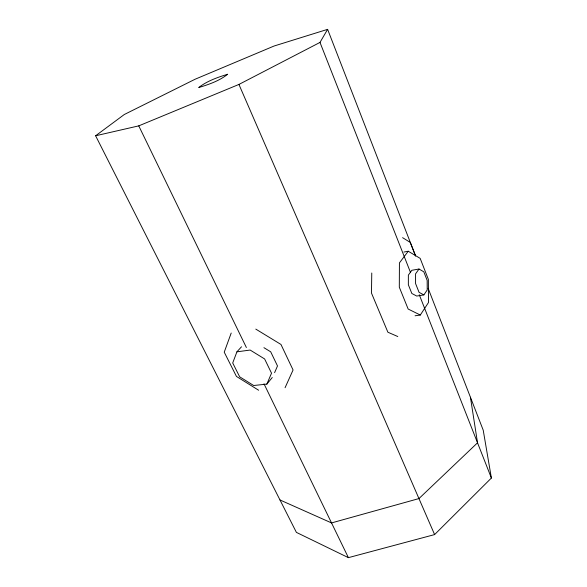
<?xml version="1.0" encoding="UTF-8"?>
<svg xmlns="http://www.w3.org/2000/svg" width="587" height="587" viewBox="0 0 587 587"><rect width="100%" height="100%" fill="white"/><g stroke="black" fill="none" stroke-linecap="round" stroke-linejoin="round"><path stroke-width="0.88" d="M371.769 273.006L371.483 293.089L387.897 332.227L397.788 336.534M231.205 333.042L224.234 352.163L236.451 376.436L258.647 390.238M241.506 346.785L236.921 351.833L232.709 362.964L239.65 376.795L253.657 385.505L266.85 384.118L272.258 377.522M266.85 384.118L271.524 373.178L264.62 358.95L250.143 350.05L236.921 351.833M274.606 372.664L277.497 365.95L270.71 351.833L263.923 347.673M285.069 387.728L293.067 369.979L280.968 344.459L255.793 329.109M428.143 288.312L483.218 430.183L491.385 478.031L434.607 534.588L348.399 557.65L296.391 532.38L95.615 135.773L138.759 125.867L238.931 84.433L319.996 42.418L327.619 29.35L415.537 255.837M415.068 315.784L420.299 315.036L428.481 302.532L428.363 279.39L420.167 258.375L408.251 251.229L403.915 252.058M423.88 294.916L427.219 289.949L427.167 280.425L423.799 271.803L419.001 269.022L411.854 270.291L408.369 275.105L408.354 284.768L411.839 293.478L416.719 296.046L423.88 294.916L419.052 292.326L415.574 283.565L415.567 273.858L419.001 269.022M408.251 251.229L399.424 262.91L399.307 287.204L408.156 309.033L420.299 315.036M95.615 135.773L124.29 114.516L195.141 79.216L274.078 46.021L327.619 29.35M279.984 499.97L331.538 522.929L418.957 498.576L477.532 442.811L470.422 397.223M402.587 237.662L410.254 242.409L415.589 256.013M138.759 125.867L246.379 347.526M263.981 383.788L348.399 557.65M238.931 84.433L434.607 534.588M319.996 42.418L410.555 272.588M419.279 294.747L491.385 478.031M227.624 74.278C219.377 80.852 208.811 84.521 198.736 87.522C207.079 81.021 217.55 77.337 227.624 74.278"/></g></svg>
